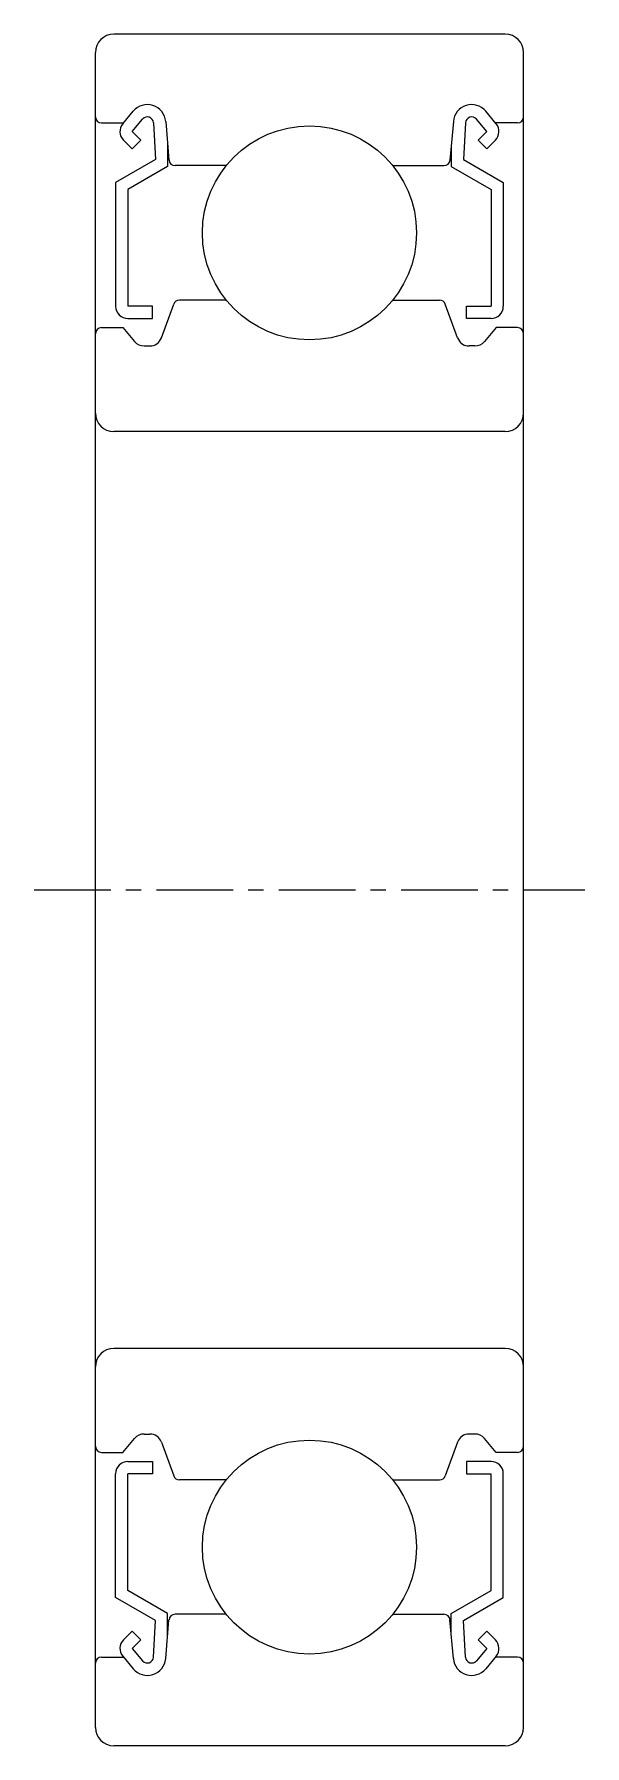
# Model space of a CAD drawing. Extents: x 82.7 to 152.4, y 74.7 to 131.5.
# Drawn here: x 143.4 to 152.4, y 103.48 to 131.48 of the extents above; entities outside this region: 2.
import ezdxf

# ---------------------------------------------------------------- set-up
doc = ezdxf.new("R2010")
doc.units = 0
doc.linetypes.add('CENTER', pattern=[2, 1.25, -0.25, 0.25, -0.25])
doc.layers.get('0').update_dxf_attribs({"linetype": 'CONTINUOUS'})
doc.layers.add('CENTER', color=1, linetype='CENTER')

msp = doc.modelspace()

# ---------------------------------------------------------------- linework, layer by layer
for p, q in [((151.095, 131.483), (144.695, 131.483)), ((144.395, 103.783), (144.395, 131.183)), ((151.395, 103.783), (151.395, 131.183)), ((144.844, 130.019), (145.015, 130.223)), ((150.947, 130.019), (150.776, 130.223)), ((144.495, 130.033), (144.855, 130.033)), ((144.997, 129.891), (145.167, 130.093)), ((145.344, 130.034), (145.376, 129.434)), ((145.544, 130.057), (145.598, 129.424)), ((150.247, 130.057), (150.192, 129.424)), ((150.447, 130.034), (150.414, 129.434)), ((150.793, 129.891), (150.623, 130.093)), ((151.295, 130.033), (150.935, 130.033)), ((144.997, 129.608), (144.856, 129.749)), ((145.138, 129.75), (144.997, 129.891)), ((144.997, 129.608), (145.138, 129.75)), ((145.576, 129.679), (145.576, 129.318)), ((150.214, 129.679), (150.214, 129.318)), ((150.652, 129.75), (150.793, 129.891)), ((150.793, 129.608), (150.652, 129.75)), ((150.793, 129.608), (150.935, 129.749)), ((145.376, 129.434), (144.726, 129.058)), ((150.414, 129.434), (151.064, 129.058)), ((145.576, 129.318), (144.926, 128.943)), ((146.534, 129.333), (145.698, 129.333)), ((149.256, 129.333), (150.093, 129.333)), ((150.214, 129.318), (150.864, 128.943)), ((144.726, 129.058), (144.726, 127.033)), ((144.926, 128.943), (144.926, 127.033)), ((150.864, 128.943), (150.864, 127.033)), ((151.064, 129.058), (151.064, 127.033)), ((146.534, 127.133), (145.769, 127.133)), ((149.256, 127.133), (150.021, 127.133)), ((145.326, 127.033), (144.926, 127.033)), ((145.326, 126.833), (145.326, 127.033)), ((145.474, 126.514), (145.675, 127.067)), ((150.317, 126.514), (150.115, 127.067)), ((150.464, 126.833), (150.464, 127.033)), ((150.464, 127.033), (150.864, 127.033)), ((144.495, 126.683), (144.845, 126.683)), ((144.845, 126.683), (145.037, 126.454)), ((144.926, 126.833), (145.326, 126.833)), ((150.864, 126.833), (150.464, 126.833)), ((150.945, 126.683), (150.754, 126.454)), ((151.295, 126.683), (150.945, 126.683)), ((145.19, 126.383), (145.286, 126.383)), ((150.601, 126.383), (150.504, 126.383)), ((151.095, 124.983), (144.695, 124.983)), ((151.095, 109.983), (144.695, 109.983)), ((144.845, 108.283), (145.037, 108.511)), ((145.19, 108.583), (145.286, 108.583)), ((145.474, 108.451), (145.675, 107.898)), ((150.317, 108.451), (150.115, 107.898)), ((150.601, 108.583), (150.504, 108.583)), ((150.945, 108.283), (150.754, 108.511)), ((144.495, 108.283), (144.845, 108.283)), ((144.926, 108.133), (145.326, 108.133)), ((145.326, 108.133), (145.326, 107.933)), ((150.464, 108.133), (150.464, 107.933)), ((150.864, 108.133), (150.464, 108.133)), ((151.295, 108.283), (150.945, 108.283)), ((144.726, 105.908), (144.726, 107.933)), ((144.926, 106.023), (144.926, 107.933)), ((145.326, 107.933), (144.926, 107.933)), ((146.534, 107.833), (145.769, 107.833)), ((149.256, 107.833), (150.021, 107.833)), ((150.464, 107.933), (150.864, 107.933)), ((150.864, 106.023), (150.864, 107.933)), ((151.064, 105.908), (151.064, 107.933)), ((145.376, 105.532), (144.726, 105.908)), ((145.576, 105.648), (144.926, 106.023)), ((150.214, 105.648), (150.864, 106.023)), ((150.414, 105.532), (151.064, 105.908)), ((145.576, 105.287), (145.576, 105.648)), ((146.534, 105.633), (145.698, 105.633)), ((146.116, 105.633), (146.116, 105.633)), ((146.325, 105.633), (146.325, 105.633)), ((149.256, 105.633), (150.093, 105.633)), ((150.214, 105.287), (150.214, 105.648)), ((144.997, 105.358), (144.856, 105.216)), ((144.997, 105.358), (145.138, 105.216)), ((145.344, 104.931), (145.376, 105.532)), ((145.544, 104.909), (145.598, 105.541)), ((150.247, 104.909), (150.192, 105.541)), ((150.447, 104.931), (150.414, 105.532)), ((150.793, 105.358), (150.652, 105.216)), ((150.793, 105.358), (150.935, 105.216)), ((145.138, 105.216), (144.997, 105.075)), ((144.997, 105.075), (145.167, 104.872)), ((150.793, 105.075), (150.623, 104.872)), ((150.652, 105.216), (150.793, 105.075)), ((144.495, 104.933), (144.855, 104.933)), ((144.844, 104.947), (145.015, 104.742)), ((150.947, 104.947), (150.776, 104.742)), ((151.295, 104.933), (150.935, 104.933)), ((151.095, 103.483), (144.695, 103.483))]:
    msp.add_line(p, q)
for centre in [(147.895, 128.233), (147.895, 106.733)]:
    msp.add_circle(centre, 1.75)
for centre, radius, start, end in [((144.695, 131.183), 0.3, 90, 180), ((151.095, 131.183), 0.3, 360, 90), ((145.245, 130.031), 0.3, 4.9347, 140.1364), ((150.546, 130.031), 0.3, 39.8636, 175.0653), ((144.495, 130.133), 0.1, 180, 270), ((144.997, 129.891), 0.2, 140.1364, 224.998), ((145.244, 130.029), 0.1, 3.1017, 139.9503), ((150.547, 130.029), 0.1, 40.0497, 176.8983), ((150.793, 129.891), 0.2, 315.002, 39.8636), ((151.295, 130.133), 0.1, 270, 0), ((145.698, 129.433), 0.1, 184.9347, 270), ((150.093, 129.433), 0.1, 270, 355.0653), ((145.769, 127.033), 0.1, 90, 159.9926), ((150.021, 127.033), 0.1, 20.0074, 90), ((144.926, 127.033), 0.2, 180, 270), ((150.864, 127.033), 0.2, 270, 0), ((144.495, 126.583), 0.1, 90, 180), ((151.295, 126.583), 0.1, 0, 90), ((145.19, 126.583), 0.2, 219.9772, 270), ((145.286, 126.583), 0.2, 270, 339.9926), ((150.504, 126.583), 0.2, 200.0074, 270), ((150.601, 126.583), 0.2, 270, 320.0228), ((144.695, 125.283), 0.3, 180, 270), ((151.095, 125.283), 0.3, 270, 360), ((144.695, 109.683), 0.3, 90, 180), ((151.095, 109.683), 0.3, 0, 90), ((144.495, 108.383), 0.1, 180, 270), ((145.19, 108.383), 0.2, 90, 140.0228), ((145.286, 108.383), 0.2, 20.0074, 90), ((150.504, 108.383), 0.2, 90, 159.9926), ((150.601, 108.383), 0.2, 39.9772, 90), ((151.295, 108.383), 0.1, 270, 0), ((144.926, 107.933), 0.2, 90, 180), ((150.864, 107.933), 0.2, 0, 90), ((145.769, 107.933), 0.1, 200.0074, 270), ((150.021, 107.933), 0.1, 270, 339.9926), ((145.698, 105.533), 0.1, 90, 175.0653), ((150.093, 105.533), 0.1, 4.9347, 90), ((144.997, 105.075), 0.2, 135.002, 219.8636), ((150.793, 105.075), 0.2, 320.1364, 44.998), ((144.495, 104.833), 0.1, 90, 180), ((145.245, 104.934), 0.3, 219.8636, 355.0653), ((145.244, 104.937), 0.1, 220.0497, 356.8983), ((150.546, 104.934), 0.3, 184.9347, 320.1364), ((150.547, 104.937), 0.1, 183.1017, 319.9503), ((151.295, 104.833), 0.1, 0, 90), ((144.695, 103.783), 0.3, 180, 270), ((151.095, 103.783), 0.3, 270, 0)]:
    msp.add_arc(centre, radius, start, end)
at = {"layer": 'CENTER', "color": 1, "linetype": 'CENTER'}
msp.add_line((143.395, 117.483), (152.395, 117.483), dxfattribs=at)

# ---------------------------------------------------------------- texts
for p in [(82.607, 82.232), (82.607, 74.732)]:
    msp.add_text('C6902ZZ', height=2).set_placement(p)

doc.saveas('drawing.dxf')
